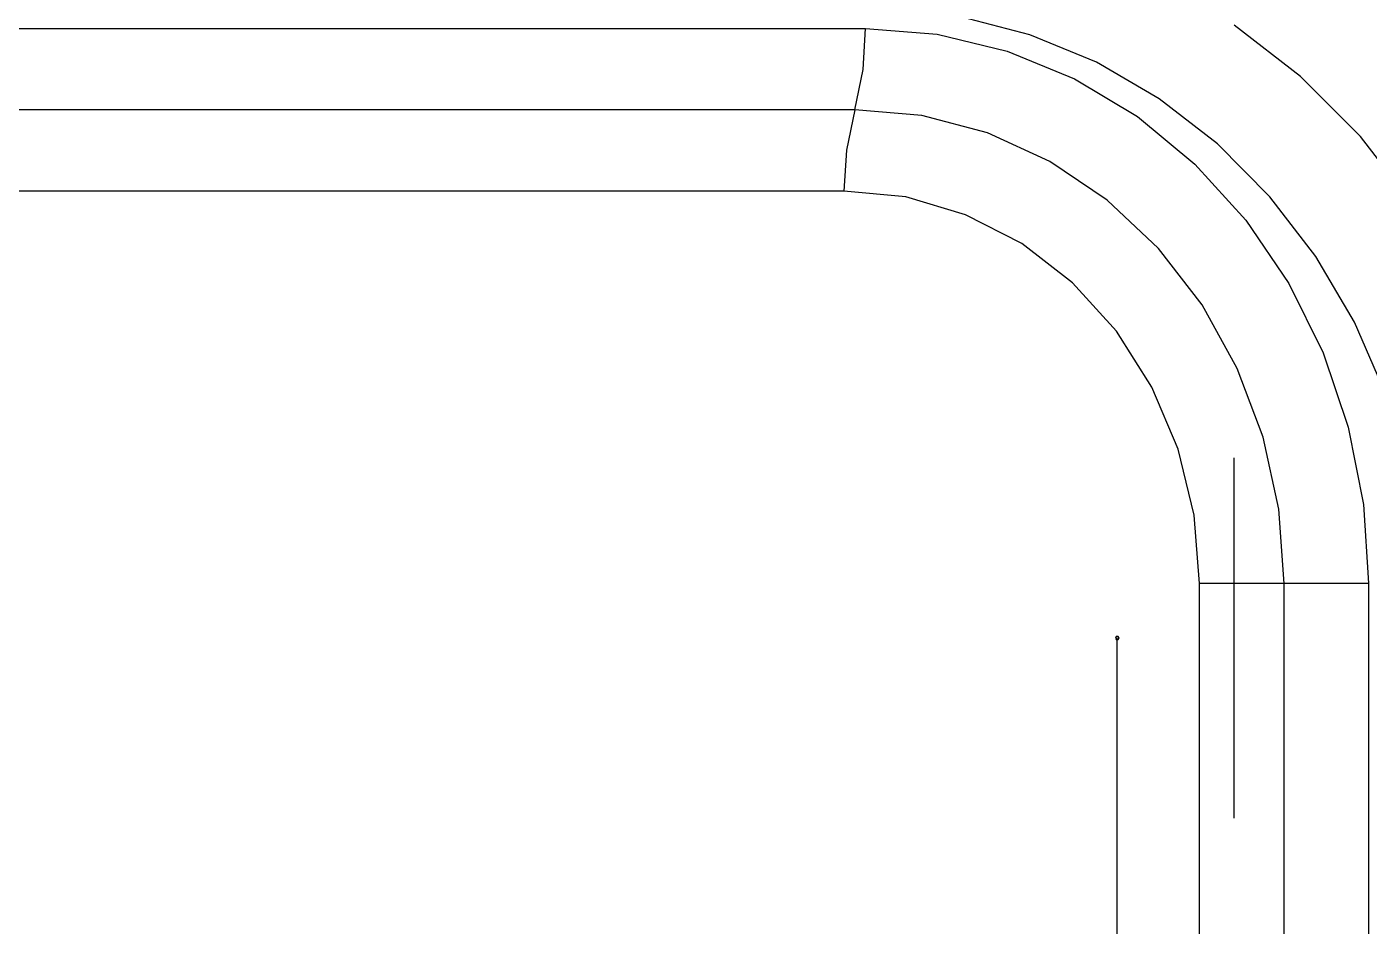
# Model space of a CAD drawing. Extents: x -1 to 1284, y 105 to 936.
# Drawn here: x 190.4 to 237.67, y 568.97 to 600.64 of the extents above; entities that cross this region are included whole.
import ezdxf

# ---------------------------------------------------------------- set-up
doc = ezdxf.new("R2010")
doc.units = 0

msp = doc.modelspace()

# ---------------------------------------------------------------- linework, layer by layer
for p, q in [((225.721277, 600.365254), (223.285437, 600.994353)), ((179.967, 600.583), (219.935, 600.583)), ((219.845877, 599.139521), (219.935357, 600.58381)), ((219.935, 600.584), (222.45553, 600.385113)), ((222.45553, 600.385113), (224.92475, 599.792421)), ((228.064667, 599.39897), (225.721277, 600.365254)), ((235.253291, 598.89745), (232.913251, 600.70416)), ((224.92475, 599.792421), (227.29239, 598.818041)), ((230.277447, 598.11127), (228.064667, 599.39897)), ((219.555, 597.722), (219.845877, 599.139521)), ((237.365111, 596.77589), (235.253291, 598.89745)), ((227.29239, 598.818041), (229.51025, 597.481821)), ((232.323577, 596.52314), (230.277447, 598.11127)), ((219.555, 597.722), (179.587, 597.722)), ((219.555, 597.722), (219.264123, 596.304479)), ((221.919618, 597.516678), (219.554758, 597.722021)), ((224.226248, 596.90565), (221.919618, 597.516678)), ((229.51025, 597.481821), (231.53319, 595.810901)), ((226.417848, 595.90402), (224.226248, 596.90565)), ((234.169737, 594.6604), (232.323577, 596.52314)), ((239.214131, 594.37414), (237.365111, 596.77589)), ((219.264123, 596.304479), (219.174643, 594.86019)), ((228.440458, 594.53642), (226.417848, 595.90402)), ((231.53319, 595.810901), (233.32002, 593.839361)), ((219.175, 594.86), (179.207, 594.86)), ((221.34913, 594.65028), (219.17444, 594.8602)), ((223.45775, 594.02687), (221.34913, 594.65028)), ((235.785867, 592.55339), (234.169737, 594.6604)), ((230.244268, 592.83655), (228.440458, 594.53642)), ((225.43622, 593.00891), (223.45775, 594.02687)), ((233.32002, 593.839361), (234.83438, 591.607281)), ((227.22443, 591.62734), (225.43622, 593.00891)), ((231.784868, 590.84628), (230.244268, 592.83655)), ((237.145647, 590.23646), (235.785867, 592.55339)), ((228.76804, 589.92417), (227.22443, 591.62734)), ((234.83438, 591.607281), (236.04542, 589.160131)), ((233.024318, 588.61458), (231.784868, 590.84628)), ((230.02016, 587.9511), (228.76804, 589.92417)), ((238.226927, 587.74732), (237.145647, 590.23646)), ((236.04542, 589.160131), (236.928505, 586.547741)), ((233.93211, 586.19642), (233.024318, 588.61458)), ((230.942737, 585.76811), (230.02016, 587.9511)), ((236.928505, 586.547741), (237.465651, 583.823251)), ((234.485882, 583.65132), (233.93211, 586.19642)), ((231.507738, 583.4415), (230.942737, 585.76811)), ((232.897, 585.467), (232.897, 572.767)), ((237.465651, 583.823251), (237.645922, 581.042171)), ((231.698, 581.042), (231.507738, 583.4415)), ((234.672, 581.042), (234.485882, 583.65132)), ((231.698, 581.043), (234.672, 581.043)), ((231.698, 536.942), (231.698, 581.043)), ((234.672, 581.043), (237.646, 581.043)), ((234.672, 536.942), (234.672, 581.043)), ((237.646, 581.043), (237.646, 536.942)), ((228.762781, 579.173284), (228.729708, 579.116)), ((228.762781, 579.173284), (228.729708, 579.116)), ((228.729708, 579.116), (228.762781, 579.058716)), ((228.729708, 579.116), (228.762781, 579.058716)), ((228.828927, 579.173284), (228.762781, 579.173284)), ((228.828927, 579.173284), (228.762781, 579.173284)), ((228.762781, 579.058716), (228.828927, 579.058716)), ((228.762781, 579.058716), (228.828927, 579.058716)), ((228.796, 537.968), (228.796, 579.117)), ((228.796, 537.968), (228.796, 579.117)), ((228.862, 579.116), (228.828927, 579.173284)), ((228.862, 579.116), (228.828927, 579.173284)), ((228.828927, 579.058716), (228.862, 579.116)), ((228.828927, 579.058716), (228.862, 579.116)), ((228.862, 579.116), (228.862, 579.116)), ((228.862, 579.116), (228.862, 579.116))]:
    msp.add_line(p, q)

doc.saveas('drawing.dxf')
